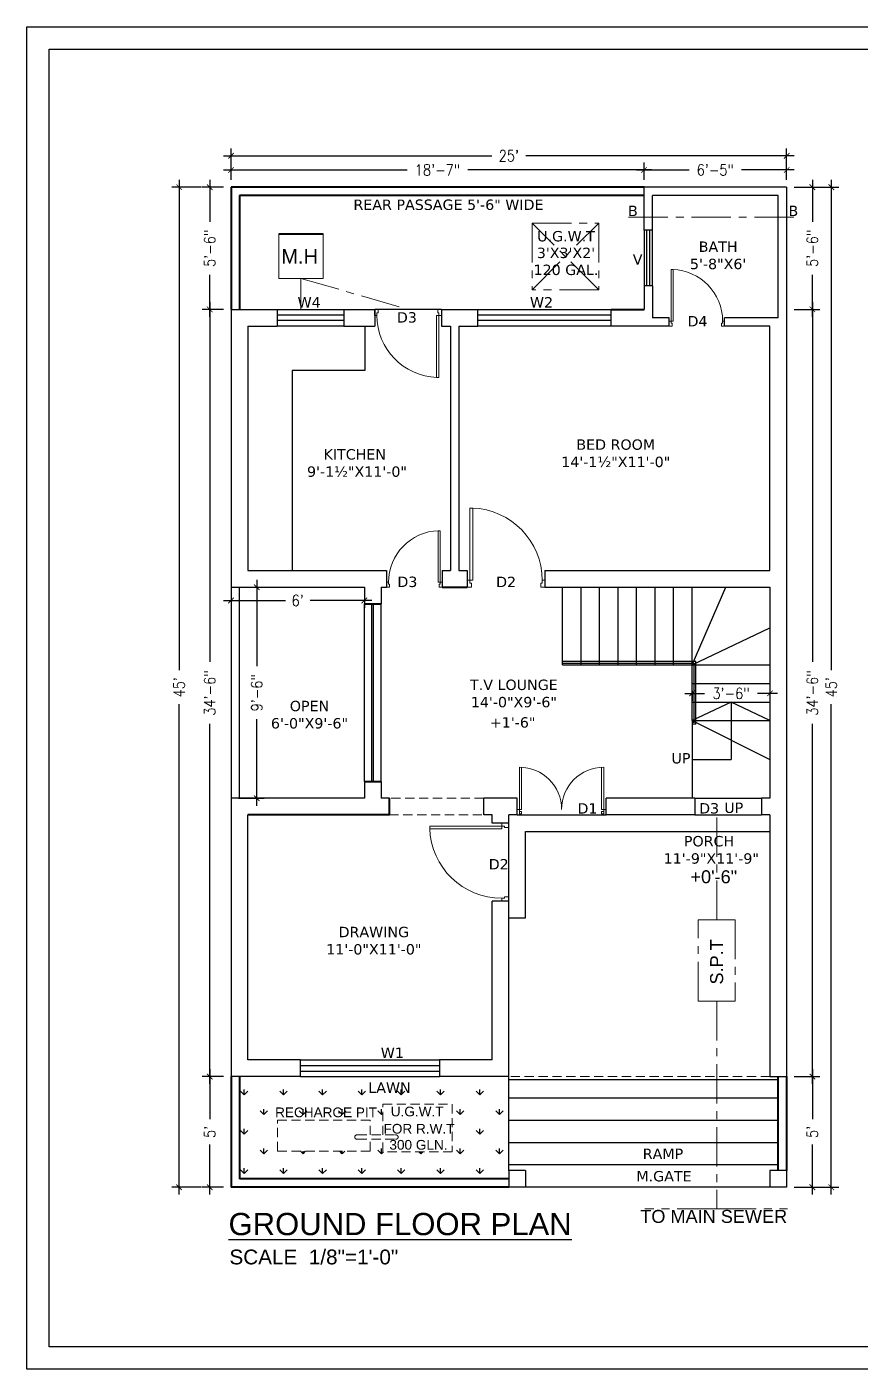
# Model space of a CAD drawing. Header units: inches. Extents: x -523840 to -522652, y -54046 to -53321.
# Drawn here: x -523840 to -523390, y -54046 to -53321 of the extents above; entities that cross this region are included whole.
import ezdxf

# ---------------------------------------------------------------- set-up
doc = ezdxf.new("R2010")
doc.units = ezdxf.units.IN
doc.header["$MEASUREMENT"] = 0
doc.header["$PDMODE"] = 3
doc.header["$PDSIZE"] = 6
doc.linetypes.add('CENTER', pattern=[2, 1.25, -0.25, 0.25, -0.25])
doc.linetypes.add('HIDDEN', pattern=[0.375, 0.25, -0.125])
doc.layers.get('0').update_dxf_attribs({"lineweight": 0})
for name, color, linetype in [('A-WALL', 4, 'Continuous'), ('DET', 1, 'Continuous'), ('stair', 10, 'Continuous'), ('text', 3, 'Continuous'), ('TEXTS', 2, 'Continuous'), ('WIN', 2, 'Continuous')]:
    doc.layers.add(name, color=color, linetype=linetype)
for name, color, linetype, lineweight in [('boundary wall', 1, 'Continuous', 40), ('dimension', 5, 'Continuous', 40), ('DOOR', 45, 'Continuous', 5), ('HATCH..', 252, 'Continuous', 5), ('wall', 4, 'Continuous', 40)]:
    doc.layers.add(name, color=color, linetype=linetype, lineweight=lineweight)
doc.styles.add('DIM', font='romans.shx', dxfattribs={"width": 0.85})
doc.styles.get("Standard").update_dxf_attribs({"font": 'arial.ttf'})
doc.styles.add('style1', font='verdana.ttf')
doc.styles.add('style4', font='swiss.ttf')
doc.dimstyles.new('1-2', dxfattribs={"dimtxt": 6, "dimasz": 3, "dimexe": 4, "dimexo": 4, "dimgap": 4, "dimtad": 0, "dimdec": 1, "dimzin": 0, "dimdsep": 46, "dimlunit": 4, "dimtxsty": 'Standard', "dimblk": 'ARCHTICK', "dimcen": 4, "dimdle": 4, "dimclrd": 1, "dimclre": 1, "dimclrt": 3, "dimadec": 0, "dimazin": 0, "dimtfac": 1, "dimtdec": 1, "dimtofl": 0, "dimtmove": 1, "dimatfit": 3, "dimldrblk": 'ARCHTICK', "dimfxl": 4, "dimtolj": 1, "dimtzin": 0, "dimarcsym": 0})

# ---------------------------------------------------------------- blocks, each defined once
blk = doc.blocks.new('D1')
for points in [[(1.5, 40.85), (1.5, 1.85), (3, 1.85), (3, 40.85)], [(1.5, 0.38), (2.25, 0.38), (2.25, -1.88), (0, -1.88), (0, 1.88), (1.5, 1.88)], [(42, 1.88), (42, -1.88), (39.75, -1.88), (39.75, 0.38), (40.5, 0.38), (40.5, 1.88)]]:
    blk.add_lwpolyline(points, close=True)
blk.add_arc((1.5, 1.88), 39, 0, 88.15019)
blk = doc.blocks.new('MD')
for p, q in [((1.2, 1.5), (1.2, 24.3)), ((2.4, 1.5), (2.4, 24.27)), ((45.6, 1.5), (45.6, 24.27)), ((46.8, 1.5), (46.8, 24.3)), ((1.2, 1.5), (2.4, 1.5)), ((46.8, 1.5), (45.6, 1.5))]:
    blk.add_line(p, q)
for points in [[(0, -1.5), (1.2, -1.5), (1.2, 1.5), (0, 1.5)], [(1.2, -0.9), (2.4, -0.9), (2.4, 0.3), (1.2, 0.3)], [(46.8, -0.9), (45.6, -0.9), (45.6, 0.3), (46.8, 0.3)], [(48, -1.5), (46.8, -1.5), (46.8, 1.5), (48, 1.5)]]:
    blk.add_lwpolyline(points, close=True)
for centre, start, end in [((1.2, 1.5), 0, 90), ((46.8, 1.5), 90, 180)]:
    blk.add_arc(centre, 22.8, start, end)
blk = doc.blocks.new('_ArchTick')
at = {"color": 0, "linetype": 'ByBlock', "const_width": 0.15}
blk.add_lwpolyline([(-0.5, -0.5), (0.5, 0.5)], dxfattribs=at)
blk = doc.blocks.new('*D31')
at = {"layer": 'Defpoints', "color": 0}
for p in [(-523729.48, -53390.62), (-523729.48, -53407.56), (-523429.48, -53407.56)]:
    blk.add_point(p, dxfattribs=at)
at = {"layer": 'dimension', "color": 5, "lineweight": -2}
for p, q in [((-523729.48, -53402.62), (-523729.48, -53386.62)), ((-523429.48, -53402.62), (-523429.48, -53386.62)), ((-523733.48, -53390.62), (-523588.71, -53390.62)), ((-523425.48, -53390.62), (-523570.26, -53390.62))]:
    blk.add_line(p, q, dxfattribs=at)
at = {"layer": 'dimension', "color": 5, "lineweight": -2, "xscale": 3, "yscale": 3, "zscale": 3, "rotation": 180}
blk.add_blockref('_ArchTick', (-523729.48, -53390.62), dxfattribs=at)
at = {"layer": 'dimension', "color": 5, "lineweight": -2, "xscale": 3, "yscale": 3, "zscale": 3}
blk.add_blockref('_ArchTick', (-523429.48, -53390.62), dxfattribs=at)
at = {"layer": 'dimension', "color": 5, "insert": (-523579.48, -53390.62), "char_height": 6, "attachment_point": 5, "style": 'DIM'}
blk.add_mtext("\\A1;25'", dxfattribs=at)
blk = doc.blocks.new('*D32')
at = {"layer": 'Defpoints', "color": 0}
for p in [(-523506.48, -53398.26), (-523506.48, -53407.56), (-523429.48, -53407.56)]:
    blk.add_point(p, dxfattribs=at)
at = {"layer": 'dimension', "color": 5, "lineweight": -2}
for p, q in [((-523506.48, -53403.56), (-523506.48, -53394.26)), ((-523429.48, -53403.56), (-523429.48, -53394.26)), ((-523510.48, -53398.26), (-523482.18, -53398.26)), ((-523425.48, -53398.26), (-523453.78, -53398.26))]:
    blk.add_line(p, q, dxfattribs=at)
at = {"layer": 'dimension', "color": 5, "lineweight": -2, "xscale": 3, "yscale": 3, "zscale": 3, "rotation": 180}
blk.add_blockref('_ArchTick', (-523506.48, -53398.26), dxfattribs=at)
at = {"layer": 'dimension', "color": 5, "lineweight": -2, "xscale": 3, "yscale": 3, "zscale": 3}
blk.add_blockref('_ArchTick', (-523429.48, -53398.26), dxfattribs=at)
at = {"layer": 'dimension', "color": 5, "insert": (-523467.98, -53398.26), "char_height": 6, "attachment_point": 5, "style": 'DIM'}
blk.add_mtext('\\A1;6\'-5"', dxfattribs=at)
blk = doc.blocks.new('*D33')
at = {"layer": 'Defpoints', "color": 0}
for p in [(-523729.48, -53398.26), (-523729.48, -53407.56), (-523506.48, -53407.56)]:
    blk.add_point(p, dxfattribs=at)
at = {"layer": 'dimension', "color": 5, "lineweight": -2}
for p, q in [((-523729.48, -53403.56), (-523729.48, -53394.26)), ((-523506.48, -53403.56), (-523506.48, -53394.26)), ((-523733.48, -53398.26), (-523634.37, -53398.26)), ((-523502.48, -53398.26), (-523601.6, -53398.26))]:
    blk.add_line(p, q, dxfattribs=at)
at = {"layer": 'dimension', "color": 5, "lineweight": -2, "xscale": 3, "yscale": 3, "zscale": 3, "rotation": 180}
blk.add_blockref('_ArchTick', (-523729.48, -53398.26), dxfattribs=at)
at = {"layer": 'dimension', "color": 5, "lineweight": -2, "xscale": 3, "yscale": 3, "zscale": 3}
blk.add_blockref('_ArchTick', (-523506.48, -53398.26), dxfattribs=at)
at = {"layer": 'dimension', "color": 5, "insert": (-523617.98, -53398.26), "char_height": 6, "attachment_point": 5, "style": 'DIM'}
blk.add_mtext('\\A1;18\'-7"', dxfattribs=at)
blk = doc.blocks.new('*D34')
at = {"layer": 'Defpoints', "color": 0}
for p in [(-523729.48, -53407.56), (-523740.99, -53473.56), (-523729.48, -53473.56)]:
    blk.add_point(p, dxfattribs=at)
at = {"layer": 'dimension', "color": 5, "lineweight": -2}
for p, q in [((-523740.99, -53403.56), (-523740.99, -53426.23)), ((-523733.48, -53407.56), (-523744.99, -53407.56)), ((-523740.99, -53477.56), (-523740.99, -53454.88)), ((-523733.48, -53473.56), (-523744.99, -53473.56))]:
    blk.add_line(p, q, dxfattribs=at)
at = {"layer": 'dimension', "color": 5, "lineweight": -2, "xscale": 3, "yscale": 3, "zscale": 3}
for p, rotation in [((-523740.99, -53407.56), 90), ((-523740.99, -53473.56), 270)]:
    blk.add_blockref('_ArchTick', p, dxfattribs=dict(at, rotation=rotation))
at = {"layer": 'dimension', "color": 5, "insert": (-523740.99, -53440.56), "char_height": 6, "attachment_point": 5, "rotation": 90, "style": 'DIM'}
blk.add_mtext('\\A1;5\'-6"', dxfattribs=at)
blk = doc.blocks.new('*D35')
at = {"layer": 'Defpoints', "color": 0}
for p in [(-523429.48, -53407.56), (-523429.48, -53473.56), (-523415.6, -53473.56)]:
    blk.add_point(p, dxfattribs=at)
at = {"layer": 'dimension', "color": 5, "lineweight": -2}
for p, q in [((-523415.6, -53403.56), (-523415.6, -53426.23)), ((-523425.48, -53407.56), (-523411.6, -53407.56)), ((-523415.6, -53477.56), (-523415.6, -53454.88)), ((-523425.48, -53473.56), (-523411.6, -53473.56))]:
    blk.add_line(p, q, dxfattribs=at)
at = {"layer": 'dimension', "color": 5, "lineweight": -2, "xscale": 3, "yscale": 3, "zscale": 3}
for p, rotation in [((-523415.6, -53407.56), 90), ((-523415.6, -53473.56), 270)]:
    blk.add_blockref('_ArchTick', p, dxfattribs=dict(at, rotation=rotation))
at = {"layer": 'dimension', "color": 5, "insert": (-523415.6, -53440.56), "char_height": 6, "attachment_point": 5, "rotation": 90, "style": 'DIM'}
blk.add_mtext('\\A1;5\'-6"', dxfattribs=at)
blk = doc.blocks.new('*D36')
at = {"layer": 'Defpoints', "color": 0}
for p in [(-523729.48, -53473.56), (-523740.99, -53887.81), (-523729.48, -53887.81)]:
    blk.add_point(p, dxfattribs=at)
at = {"layer": 'dimension', "color": 5, "lineweight": -2}
for p, q in [((-523740.99, -53469.56), (-523740.99, -53663.93)), ((-523733.48, -53473.56), (-523744.99, -53473.56)), ((-523740.99, -53891.81), (-523740.99, -53697.43)), ((-523733.48, -53887.81), (-523744.99, -53887.81))]:
    blk.add_line(p, q, dxfattribs=at)
at = {"layer": 'dimension', "color": 5, "lineweight": -2, "xscale": 3, "yscale": 3, "zscale": 3}
for p, rotation in [((-523740.99, -53473.56), 90), ((-523740.99, -53887.81), 270)]:
    blk.add_blockref('_ArchTick', p, dxfattribs=dict(at, rotation=rotation))
at = {"layer": 'dimension', "color": 5, "insert": (-523740.99, -53680.68), "char_height": 6, "attachment_point": 5, "rotation": 90, "style": 'DIM'}
blk.add_mtext('\\A1;34\'-6"', dxfattribs=at)
blk = doc.blocks.new('*D37')
at = {"layer": 'Defpoints', "color": 0}
for p in [(-523729.48, -53887.81), (-523740.99, -53947.56), (-523729.48, -53947.56)]:
    blk.add_point(p, dxfattribs=at)
at = {"layer": 'dimension', "color": 5, "lineweight": -2}
for p, q in [((-523733.48, -53887.81), (-523744.99, -53887.81)), ((-523740.99, -53883.81), (-523740.99, -53910.89)), ((-523740.99, -53951.56), (-523740.99, -53924.47)), ((-523733.48, -53947.56), (-523744.99, -53947.56))]:
    blk.add_line(p, q, dxfattribs=at)
at = {"layer": 'dimension', "color": 5, "lineweight": -2, "xscale": 3, "yscale": 3, "zscale": 3}
for p, rotation in [((-523740.99, -53887.81), 90), ((-523740.99, -53947.56), 270)]:
    blk.add_blockref('_ArchTick', p, dxfattribs=dict(at, rotation=rotation))
at = {"layer": 'dimension', "color": 5, "insert": (-523740.99, -53917.68), "char_height": 6, "attachment_point": 5, "rotation": 90, "style": 'DIM'}
blk.add_mtext("\\A1;5'", dxfattribs=at)
blk = doc.blocks.new('*D38')
at = {"layer": 'Defpoints', "color": 0}
for p in [(-523429.48, -53407.56), (-523405.38, -53407.56), (-523429.48, -53947.56)]:
    blk.add_point(p, dxfattribs=at)
at = {"layer": 'dimension', "color": 5, "lineweight": -2}
for p, q in [((-523405.38, -53403.56), (-523405.38, -53668.33)), ((-523417.38, -53407.56), (-523401.38, -53407.56)), ((-523405.38, -53951.56), (-523405.38, -53686.78)), ((-523417.38, -53947.56), (-523401.38, -53947.56))]:
    blk.add_line(p, q, dxfattribs=at)
at = {"layer": 'dimension', "color": 5, "lineweight": -2, "xscale": 3, "yscale": 3, "zscale": 3}
for p, rotation in [((-523405.38, -53407.56), 90), ((-523405.38, -53947.56), 270)]:
    blk.add_blockref('_ArchTick', p, dxfattribs=dict(at, rotation=rotation))
at = {"layer": 'dimension', "color": 5, "insert": (-523405.38, -53677.56), "char_height": 6, "attachment_point": 5, "rotation": 90, "style": 'DIM'}
blk.add_mtext("\\A1;45'", dxfattribs=at)
blk = doc.blocks.new('*D42')
at = {"layer": 'Defpoints', "color": 0}
for p in [(-523429.48, -53473.56), (-523429.48, -53887.81), (-523415.6, -53887.81)]:
    blk.add_point(p, dxfattribs=at)
at = {"layer": 'dimension', "color": 5, "lineweight": -2}
for p, q in [((-523415.6, -53469.56), (-523415.6, -53663.93)), ((-523425.48, -53473.56), (-523411.6, -53473.56)), ((-523415.6, -53891.81), (-523415.6, -53697.43)), ((-523425.48, -53887.81), (-523411.6, -53887.81))]:
    blk.add_line(p, q, dxfattribs=at)
at = {"layer": 'dimension', "color": 5, "lineweight": -2, "xscale": 3, "yscale": 3, "zscale": 3}
for p, rotation in [((-523415.6, -53473.56), 90), ((-523415.6, -53887.81), 270)]:
    blk.add_blockref('_ArchTick', p, dxfattribs=dict(at, rotation=rotation))
at = {"layer": 'dimension', "color": 5, "insert": (-523415.6, -53680.68), "char_height": 6, "attachment_point": 5, "rotation": 90, "style": 'DIM'}
blk.add_mtext('\\A1;34\'-6"', dxfattribs=at)
blk = doc.blocks.new('*D43')
at = {"layer": 'Defpoints', "color": 0}
for p in [(-523429.48, -53887.81), (-523429.48, -53947.56), (-523415.6, -53947.56)]:
    blk.add_point(p, dxfattribs=at)
at = {"layer": 'dimension', "color": 5, "lineweight": -2}
for p, q in [((-523425.48, -53887.81), (-523411.6, -53887.81)), ((-523415.6, -53883.81), (-523415.6, -53910.89)), ((-523415.6, -53951.56), (-523415.6, -53924.47)), ((-523425.48, -53947.56), (-523411.6, -53947.56))]:
    blk.add_line(p, q, dxfattribs=at)
at = {"layer": 'dimension', "color": 5, "lineweight": -2, "xscale": 3, "yscale": 3, "zscale": 3}
for p, rotation in [((-523415.6, -53887.81), 90), ((-523415.6, -53947.56), 270)]:
    blk.add_blockref('_ArchTick', p, dxfattribs=dict(at, rotation=rotation))
at = {"layer": 'dimension', "color": 5, "insert": (-523415.6, -53917.68), "char_height": 6, "attachment_point": 5, "rotation": 90, "style": 'DIM'}
blk.add_mtext("\\A1;5'", dxfattribs=at)
blk = doc.blocks.new('*D58')
at = {"layer": 'Defpoints', "color": 0}
for p in [(-523729.48, -53623.56), (-523657.48, -53623.56), (-523657.48, -53630.75)]:
    blk.add_point(p, dxfattribs=at)
at = {"layer": 'dimension', "color": 5, "lineweight": -2}
for p, q in [((-523729.48, -53627.56), (-523729.48, -53634.75)), ((-523657.48, -53627.56), (-523657.48, -53634.75)), ((-523733.48, -53630.75), (-523700.16, -53630.75)), ((-523653.48, -53630.75), (-523686.81, -53630.75))]:
    blk.add_line(p, q, dxfattribs=at)
at = {"layer": 'dimension', "color": 5, "lineweight": -2, "xscale": 3, "yscale": 3, "zscale": 3, "rotation": 180}
blk.add_blockref('_ArchTick', (-523729.48, -53630.75), dxfattribs=at)
at = {"layer": 'dimension', "color": 5, "lineweight": -2, "xscale": 3, "yscale": 3, "zscale": 3}
blk.add_blockref('_ArchTick', (-523657.48, -53630.75), dxfattribs=at)
at = {"layer": 'dimension', "color": 5, "insert": (-523693.48, -53630.75), "char_height": 6, "attachment_point": 5, "style": 'DIM'}
blk.add_mtext("\\A1;6'", dxfattribs=at)
blk = doc.blocks.new('*D57')
at = {"layer": 'Defpoints', "color": 0}
for p in [(-523729.48, -53623.56), (-523729.48, -53737.56), (-523715.6, -53737.56)]:
    blk.add_point(p, dxfattribs=at)
at = {"layer": 'dimension', "color": 5, "lineweight": -2}
for p, q in [((-523715.6, -53619.56), (-523715.6, -53666.23)), ((-523725.48, -53623.56), (-523711.6, -53623.56)), ((-523715.6, -53741.56), (-523715.6, -53694.88)), ((-523725.48, -53737.56), (-523711.6, -53737.56))]:
    blk.add_line(p, q, dxfattribs=at)
at = {"layer": 'dimension', "color": 5, "lineweight": -2, "xscale": 3, "yscale": 3, "zscale": 3}
for p, rotation in [((-523715.6, -53623.56), 90), ((-523715.6, -53737.56), 270)]:
    blk.add_blockref('_ArchTick', p, dxfattribs=dict(at, rotation=rotation))
at = {"layer": 'dimension', "color": 5, "insert": (-523715.6, -53680.56), "char_height": 6, "attachment_point": 5, "rotation": 90, "style": 'DIM'}
blk.add_mtext('\\A1;9\'-6"', dxfattribs=at)
blk = doc.blocks.new('*D40')
at = {"layer": 'Defpoints', "color": 0}
for p in [(-523757.51, -53407.56), (-523729.48, -53407.56), (-523729.48, -53947.56)]:
    blk.add_point(p, dxfattribs=at)
at = {"layer": 'dimension', "color": 5, "lineweight": -2}
for p, q in [((-523757.51, -53403.56), (-523757.51, -53668.33)), ((-523745.51, -53407.56), (-523761.51, -53407.56)), ((-523757.51, -53951.56), (-523757.51, -53686.78)), ((-523745.51, -53947.56), (-523761.51, -53947.56))]:
    blk.add_line(p, q, dxfattribs=at)
at = {"layer": 'dimension', "color": 5, "lineweight": -2, "xscale": 3, "yscale": 3, "zscale": 3}
for p, rotation in [((-523757.51, -53407.56), 90), ((-523757.51, -53947.56), 270)]:
    blk.add_blockref('_ArchTick', p, dxfattribs=dict(at, rotation=rotation))
at = {"layer": 'dimension', "color": 5, "insert": (-523757.51, -53677.56), "char_height": 6, "attachment_point": 5, "rotation": 90, "style": 'DIM'}
blk.add_mtext("\\A1;45'", dxfattribs=at)
blk = doc.blocks.new('*D56')
at = {"layer": 'Defpoints', "color": 0}
for p in [(-523480.48, -53675.56), (-523438.48, -53675.56), (-523480.48, -53680.9)]:
    blk.add_point(p, dxfattribs=at)
at = {"layer": 'dimension', "color": 5, "lineweight": -2}
for p, q in [((-523480.48, -53679.56), (-523480.48, -53684.9)), ((-523438.48, -53679.56), (-523438.48, -53684.9)), ((-523484.48, -53680.9), (-523473.81, -53680.9)), ((-523434.48, -53680.9), (-523445.16, -53680.9))]:
    blk.add_line(p, q, dxfattribs=at)
at = {"layer": 'dimension', "color": 5, "lineweight": -2, "xscale": 3, "yscale": 3, "zscale": 3, "rotation": 180}
blk.add_blockref('_ArchTick', (-523480.48, -53680.9), dxfattribs=at)
at = {"layer": 'dimension', "color": 5, "lineweight": -2, "xscale": 3, "yscale": 3, "zscale": 3}
blk.add_blockref('_ArchTick', (-523438.48, -53680.9), dxfattribs=at)
at = {"layer": 'dimension', "color": 5, "insert": (-523459.48, -53680.9), "char_height": 6, "attachment_point": 5, "style": 'DIM'}
blk.add_mtext('\\A1;3\'-6"', dxfattribs=at)

msp = doc.modelspace()

# ---------------------------------------------------------------- hatches: boundary and pattern name
at = {"layer": 'DET'}
h = msp.add_hatch(dxfattribs=at)
h.set_pattern_fill('GRASS', color=256, scale=15, style=0)
h.set_pattern_definition([(90, (-66026.37, 15087.652), (-10.60660172, 10.60660172), [2.8125, -18.40070345]), (45, (-66026.37, 15087.652), (-10.6066017, 10.6066017), [2.8125, -12.1875]), (135, (-66026.37, 15087.652), (-10.6066017, -10.6066017), [2.8125, -12.1875])])
h.paths.add_polyline_path([(-523579.48, -53943.06), (-523579.48, -53938.56), (-523579.48, -53887.81), (-523616.98, -53887.81), (-523691.98, -53887.81), (-523724.98, -53887.81), (-523724.98, -53943.06)])
h.paths.add_polyline_path([(-523610, -53928.39), (-523647.53, -53928.39), (-523647.53, -53921.61), (-523654.41, -53921.61), (-523654.41, -53928.08), (-523704.32, -53928.08), (-523704.32, -53911.31), (-523654.41, -53911.31), (-523654.41, -53919.36), (-523647.53, -53919.36), (-523647.53, -53902.7), (-523610, -53902.7)], flags=16)
h.paths.add_polyline_path([(-523644.62, -53910.83), (-523614.34, -53910.83), (-523614.34, -53902.54), (-523644.62, -53902.54)], flags=24)
h.paths.add_polyline_path([(-523645.35, -53928.81), (-523611.82, -53928.81), (-523611.82, -53920.52), (-523645.35, -53920.52)], flags=24)
h.paths.add_polyline_path([(-523648.51, -53920.15), (-523609.39, -53920.15), (-523609.39, -53911.85), (-523648.51, -53911.85)], flags=24)
h.paths.add_polyline_path([(-523707, -53903.2), (-523652.63, -53903.2), (-523652.63, -53911.35), (-523707, -53911.35)], flags=24)
h.paths.add_polyline_path([(-523656.05, -53889.6), (-523631.81, -53889.6), (-523631.81, -53898), (-523656.05, -53898)], flags=24)

# ---------------------------------------------------------------- linework, layer by layer
at = {"layer": 'A-WALL'}
for p, q in [((-523429.48, -53407.56), (-523506.48, -53407.56)), ((-523506.48, -53430.81), (-523506.48, -53407.56)), ((-523433.98, -53412.06), (-523501.98, -53412.06)), ((-523501.98, -53430.81), (-523501.98, -53412.06)), ((-523433.98, -53478.06), (-523433.98, -53412.06)), ((-523429.48, -53407.56), (-523429.48, -53887.81)), ((-523501.98, -53430.81), (-523506.48, -53430.81)), ((-523501.98, -53460.81), (-523506.48, -53460.81)), ((-523506.48, -53460.81), (-523506.48, -53473.56)), ((-523501.98, -53460.81), (-523501.98, -53478.06)), ((-523729.48, -53473.56), (-523704.51, -53473.56)), ((-523729.48, -53473.56), (-523729.48, -53623.56)), ((-523704.51, -53473.56), (-523704.51, -53482.56)), ((-523668.51, -53473.56), (-523668.51, -53482.56)), ((-523668.51, -53473.56), (-523651.91, -53473.56)), ((-523651.91, -53473.56), (-523651.91, -53482.56)), ((-523615.91, -53473.56), (-523615.91, -53482.56)), ((-523615.91, -53473.56), (-523596.28, -53473.56)), ((-523596.28, -53482.56), (-523596.28, -53473.56)), ((-523524.28, -53482.56), (-523524.28, -53473.56)), ((-523720.48, -53482.56), (-523720.48, -53614.56)), ((-523720.48, -53482.56), (-523704.51, -53482.56)), ((-523668.51, -53482.56), (-523651.91, -53482.56)), ((-523615.91, -53482.56), (-523610.98, -53482.56)), ((-523610.98, -53482.56), (-523610.98, -53614.56)), ((-523606.48, -53482.56), (-523606.48, -53614.56)), ((-523606.48, -53482.56), (-523596.28, -53482.56)), ((-523492.98, -53482.56), (-523524.28, -53482.56)), ((-523492.98, -53478.06), (-523501.98, -53478.06)), ((-523492.98, -53482.56), (-523492.98, -53478.06)), ((-523433.98, -53478.06), (-523462.98, -53478.06)), ((-523462.98, -53482.56), (-523462.98, -53478.06)), ((-523438.48, -53482.56), (-523462.98, -53482.56)), ((-523438.48, -53614.56), (-523438.48, -53482.56)), ((-523606.48, -53560.56), (-523606.48, -53560.56)), ((-523610.98, -53565.06), (-523610.98, -53565.06)), ((-523720.48, -53614.56), (-523645.48, -53614.56)), ((-523645.48, -53614.56), (-523645.48, -53623.56)), ((-523615.48, -53614.56), (-523615.48, -53623.56)), ((-523615.48, -53614.56), (-523610.98, -53614.56)), ((-523606.48, -53614.56), (-523601.98, -53614.56)), ((-523601.98, -53614.56), (-523601.98, -53623.56)), ((-523559.98, -53614.56), (-523559.98, -53623.56)), ((-523559.98, -53614.56), (-523438.48, -53614.56)), ((-523729.48, -53623.56), (-523657.48, -53623.56)), ((-523657.48, -53623.56), (-523657.48, -53632.56)), ((-523648.48, -53623.56), (-523648.48, -53632.56)), ((-523648.48, -53623.56), (-523645.48, -53623.56)), ((-523559.98, -53623.56), (-523438.48, -53623.56)), ((-523438.48, -53623.56), (-523438.48, -53737.56)), ((-523657.48, -53728.56), (-523657.48, -53737.56)), ((-523648.48, -53728.56), (-523648.48, -53737.56)), ((-523729.48, -53737.56), (-523729.48, -53887.81)), ((-523657.48, -53737.56), (-523729.48, -53737.56)), ((-523643.98, -53737.56), (-523648.48, -53737.56)), ((-523592.98, -53746.56), (-523592.98, -53737.56)), ((-523574.98, -53737.56), (-523592.98, -53737.56)), ((-523574.98, -53746.56), (-523574.98, -53737.56)), ((-523526.98, -53746.56), (-523526.98, -53737.56)), ((-523478.98, -53737.56), (-523526.98, -53737.56)), ((-523478.98, -53737.56), (-523478.98, -53746.56)), ((-523438.48, -53737.56), (-523442.98, -53737.56)), ((-523442.98, -53737.56), (-523442.98, -53746.56)), ((-523720.48, -53878.81), (-523720.48, -53746.56)), ((-523588.48, -53746.56), (-523592.98, -53746.56)), ((-523588.48, -53751.06), (-523588.48, -53746.56)), ((-523579.48, -53751.06), (-523588.48, -53751.06)), ((-523579.48, -53751.06), (-523579.48, -53746.56)), ((-523574.98, -53746.56), (-523579.48, -53746.56)), ((-523478.98, -53746.56), (-523526.98, -53746.56)), ((-523438.48, -53746.56), (-523442.98, -53746.56)), ((-523438.48, -53746.56), (-523438.48, -53887.81)), ((-523588.48, -53878.81), (-523588.48, -53793.06)), ((-523579.48, -53793.06), (-523588.48, -53793.06)), ((-523579.48, -53887.81), (-523579.48, -53793.06)), ((-523691.98, -53878.81), (-523720.48, -53878.81)), ((-523691.98, -53887.81), (-523691.98, -53878.81)), ((-523691.98, -53887.81), (-523691.98, -53878.81)), ((-523588.48, -53878.81), (-523616.98, -53878.81)), ((-523616.98, -53878.81), (-523616.98, -53887.81)), ((-523616.98, -53878.81), (-523616.98, -53887.81)), ((-523438.48, -53878.81), (-523438.48, -53878.81)), ((-523691.98, -53887.81), (-523729.48, -53887.81)), ((-523579.48, -53887.81), (-523616.98, -53887.81)), ((-523438.48, -53887.81), (-523429.48, -53887.81)), ((-523579.48, -53938.56), (-523579.48, -53947.56)), ((-523570.48, -53938.56), (-523579.48, -53938.56)), ((-523570.48, -53938.56), (-523570.48, -53947.56)), ((-523570.48, -53938.56), (-523570.48, -53947.56)), ((-523429.48, -53938.56), (-523438.48, -53938.56)), ((-523438.48, -53938.56), (-523438.48, -53947.56)), ((-523429.48, -53938.56), (-523429.48, -53947.56)), ((-523570.48, -53947.56), (-523579.48, -53947.56)), ((-523429.48, -53947.56), (-523438.48, -53947.56))]:
    msp.add_line(p, q, dxfattribs=at)
for points in [[(-523839.74, -53320.98), (-522651.85, -53320.98), (-522651.85, -54045.8), (-523839.74, -54045.8)], [(-523827.74, -53332.98), (-522663.85, -53332.98), (-522663.85, -54033.8), (-523827.74, -54033.8)]]:
    msp.add_lwpolyline(points, close=True, dxfattribs=at)
at = {"layer": 'boundary wall'}
for p, q in [((-523506.48, -53407.56), (-523729.48, -53407.56)), ((-523729.48, -53407.56), (-523729.48, -53473.56)), ((-523724.98, -53412.06), (-523724.98, -53473.56)), ((-523506.48, -53412.06), (-523724.98, -53412.06)), ((-523729.48, -53887.81), (-523729.48, -53947.56)), ((-523724.98, -53887.81), (-523724.98, -53943.06)), ((-523433.98, -53938.56), (-523433.98, -53887.81)), ((-523429.48, -53887.81), (-523429.48, -53938.56)), ((-523579.48, -53947.56), (-523729.48, -53947.56)), ((-523579.48, -53943.06), (-523724.98, -53943.06))]:
    msp.add_line(p, q, dxfattribs=at)
at = {"layer": 'DET'}
for p, q in [((-523615.91, -53473.56), (-523651.91, -53473.56)), ((-523657.16, -53482.56), (-523657.16, -53506.56)), ((-523657.16, -53506.56), (-523696.48, -53506.56)), ((-523696.48, -53506.56), (-523696.48, -53614.56)), ((-523729.48, -53623.56), (-523729.48, -53737.56)), ((-523724.98, -53737.56), (-523724.98, -53623.56)), ((-523438.48, -53695.56), (-523459.48, -53685.56)), ((-523478.98, -53737.56), (-523442.98, -53737.56)), ((-523579.48, -53793.06), (-523579.48, -53751.06)), ((-523574.98, -53746.56), (-523526.98, -53746.56)), ((-523478.98, -53746.56), (-523442.98, -53746.56)), ((-523570.48, -53755.56), (-523438.48, -53755.56)), ((-523570.48, -53802.06), (-523570.48, -53755.56)), ((-523579.48, -53802.06), (-523570.48, -53802.06)), ((-523579.48, -53938.56), (-523579.48, -53887.81)), ((-523433.98, -53889.56), (-523579.48, -53889.56)), ((-523433.98, -53899.56), (-523579.48, -53899.56)), ((-523433.98, -53911.56), (-523579.48, -53911.56)), ((-523433.98, -53923.56), (-523579.48, -53923.56)), ((-523433.98, -53935.56), (-523579.48, -53935.56)), ((-523438.48, -53947.56), (-523570.48, -53947.56))]:
    msp.add_line(p, q, dxfattribs=at)
at = {"layer": 'HATCH..', "linetype": 'CENTER', "ltscale": 17}
for p, q in [((-523514.81, -53423.83), (-523423.73, -53423.83)), ((-523703.72, -53456.79), (-523703.72, -53432.79)), ((-523679.72, -53432.79), (-523703.72, -53432.79)), ((-523703.72, -53432.79), (-523703.72, -53456.79)), ((-523679.72, -53432.79), (-523679.72, -53456.79)), ((-523679.72, -53456.79), (-523679.72, -53432.79)), ((-523566.96, -53426.97), (-523530.96, -53426.97)), ((-523566.96, -53426.97), (-523566.96, -53462.97)), ((-523566.96, -53462.97), (-523530.96, -53426.97)), ((-523530.96, -53462.97), (-523566.96, -53426.97)), ((-523530.96, -53426.97), (-523530.96, -53462.97)), ((-523679.72, -53456.79), (-523703.72, -53456.79)), ((-523703.72, -53456.79), (-523679.72, -53456.79)), ((-523691.72, -53473.56), (-523691.72, -53456.79)), ((-523691.72, -53456.79), (-523633.91, -53473.56)), ((-523530.96, -53462.97), (-523566.96, -53462.97)), ((-523467.25, -53803.1), (-523467.25, -53746.56)), ((-523477.21, -53803.1), (-523457.29, -53803.1)), ((-523477.21, -53847.06), (-523477.21, -53803.1)), ((-523457.29, -53803.1), (-523457.29, -53847.06)), ((-523457.29, -53847.06), (-523477.21, -53847.06)), ((-523467.25, -53847.06), (-523467.25, -53959.28)), ((-523467.25, -53959.28), (-523506.04, -53959.28)), ((-523467.25, -53959.28), (-523429.07, -53959.28))]:
    msp.add_line(p, q, dxfattribs=at)
at = {"layer": 'HATCH..', "linetype": 'HIDDEN', "ltscale": 20}
for p, q in [((-523592.98, -53737.56), (-523643.98, -53737.56)), ((-523643.98, -53746.56), (-523592.98, -53746.56)), ((-523438.48, -53887.81), (-523579.48, -53887.81)), ((-523654.41, -53911.31), (-523704.32, -53911.31)), ((-523704.32, -53928.08), (-523704.32, -53911.31)), ((-523654.41, -53919.36), (-523654.41, -53911.31)), ((-523661.18, -53919.36), (-523640.76, -53919.36)), ((-523661.18, -53921.61), (-523640.76, -53921.61)), ((-523654.41, -53928.08), (-523654.41, -53921.61)), ((-523704.32, -53928.08), (-523654.41, -53928.08))]:
    msp.add_line(p, q, dxfattribs=at)
msp.add_lwpolyline([(-523647.53, -53919.36), (-523647.53, -53902.7), (-523610, -53902.7), (-523610, -53928.39), (-523647.53, -53928.39), (-523647.53, -53921.61)], dxfattribs=at)
for centre, start, end in [((-523661.5, -53920.49), 74.24493, 285.75507), ((-523640.44, -53920.49), 254.24493, 105.75507)]:
    msp.add_arc(centre, 1.17, start, end, dxfattribs=at)
at = {"layer": 'stair'}
for p, q in [((-523550.48, -53665.56), (-523550.48, -53623.56)), ((-523540.48, -53665.56), (-523540.48, -53623.56)), ((-523530.48, -53665.56), (-523530.48, -53623.56)), ((-523520.48, -53665.56), (-523520.48, -53623.56)), ((-523510.48, -53665.56), (-523510.48, -53623.56)), ((-523500.48, -53665.56), (-523500.48, -53623.56)), ((-523490.48, -53665.56), (-523490.48, -53623.56)), ((-523480.48, -53665.56), (-523480.48, -53623.56)), ((-523480.48, -53665.56), (-523462.22, -53623.56)), ((-523480.48, -53665.56), (-523438.48, -53645.49)), ((-523550.48, -53663.56), (-523478.48, -53663.56)), ((-523550.48, -53664.56), (-523479.48, -53664.56)), ((-523550.48, -53665.56), (-523480.48, -53665.56)), ((-523480.48, -53695.56), (-523480.48, -53665.56)), ((-523480.48, -53665.56), (-523438.48, -53665.56)), ((-523479.48, -53696.56), (-523479.48, -53664.56)), ((-523478.48, -53697.56), (-523478.48, -53663.56)), ((-523480.48, -53675.56), (-523438.48, -53675.56)), ((-523480.48, -53685.56), (-523438.48, -53685.56)), ((-523459.48, -53685.56), (-523480.48, -53695.56)), ((-523459.48, -53685.56), (-523459.48, -53716.56)), ((-523480.48, -53695.56), (-523438.48, -53695.56)), ((-523480.48, -53695.56), (-523480.48, -53737.56)), ((-523480.48, -53695.56), (-523438.48, -53716.56)), ((-523479.48, -53696.56), (-523480.48, -53696.56)), ((-523478.48, -53697.56), (-523480.48, -53697.56)), ((-523480.48, -53716.56), (-523459.48, -53716.56))]:
    msp.add_line(p, q, dxfattribs=at)
at = {"layer": 'wall'}
for p, q in [((-523703.72, -53432.79), (-523679.72, -53432.79)), ((-523524.28, -53473.56), (-523506.48, -53473.56)), ((-523615.48, -53623.56), (-523601.98, -53623.56)), ((-523657.48, -53632.56), (-523648.48, -53632.56)), ((-523438.48, -53665.56), (-523438.48, -53665.56)), ((-523657.48, -53728.56), (-523648.48, -53728.56)), ((-523643.98, -53746.56), (-523643.98, -53737.56)), ((-523643.98, -53746.56), (-523720.48, -53746.56))]:
    msp.add_line(p, q, dxfattribs=at)
at = {"layer": 'WIN'}
for p, q in [((-523506.48, -53430.81), (-523506.48, -53460.81)), ((-523504.98, -53460.81), (-523504.98, -53430.81)), ((-523503.48, -53430.81), (-523503.48, -53460.81)), ((-523501.98, -53460.81), (-523501.98, -53430.81)), ((-523704.51, -53473.56), (-523668.51, -53473.56)), ((-523704.51, -53476.56), (-523668.51, -53476.56)), ((-523596.28, -53473.56), (-523524.28, -53473.56)), ((-523596.28, -53476.56), (-523524.28, -53476.56)), ((-523668.51, -53479.56), (-523704.51, -53479.56)), ((-523668.51, -53482.56), (-523704.51, -53482.56)), ((-523524.28, -53479.56), (-523596.28, -53479.56)), ((-523524.28, -53482.56), (-523596.28, -53482.56)), ((-523657.48, -53728.56), (-523657.48, -53632.56)), ((-523653.48, -53728.56), (-523653.48, -53632.56)), ((-523652.48, -53728.56), (-523652.48, -53632.56)), ((-523648.48, -53728.56), (-523648.48, -53632.56)), ((-523691.98, -53878.81), (-523616.98, -53878.81)), ((-523691.98, -53881.81), (-523616.98, -53881.81)), ((-523691.98, -53884.81), (-523616.98, -53884.81)), ((-523691.98, -53887.81), (-523616.98, -53887.81))]:
    msp.add_line(p, q, dxfattribs=at)

# ---------------------------------------------------------------- block references
at = {"layer": 'DOOR', "yscale": 0.714285714289872}
for p, xscale, zscale in [((-523492.98, -53481.22), 0.7142857143189758, 0.7142857142857145), ((-523615.48, -53622.22), -0.714285714289872, 0.714285714282943)]:
    msp.add_blockref('D1', p, dxfattribs=dict(at, xscale=xscale, zscale=zscale))
at = {"layer": 'DOOR', "xscale": 0.8592071703169495, "yscale": 0.8592071702732937, "zscale": 0.8592071702745776, "rotation": 180}
msp.add_blockref('D1', (-523615.91, -53475.17), dxfattribs=at)
at = {"layer": 'DOOR'}
msp.add_blockref('D1', (-523601.98, -53621.68), dxfattribs=at)
at = {"layer": 'DOOR', "xscale": -1}
msp.add_blockref('MD', (-523526.98, -53745.06), dxfattribs=at)
at = {"layer": 'DOOR', "xscale": -1, "rotation": 90}
msp.add_blockref('D1', (-523581.36, -53751.06), dxfattribs=at)

# ---------------------------------------------------------------- texts
at = {"layer": 'text'}
msp.add_text('S.P.T', height=7, rotation=90, dxfattribs=at).set_placement((-523463.77, -53838.11))
at = {"layer": 'text', "ltscale": 22.5, "style": 'style4'}
for s, p in [('U.G.W.T', (-523643.24, -53909.3)), ('FOR R.W.T', (-523647.12, -53918.62)), ('300 GLN.', (-523643.97, -53927.29))]:
    msp.add_text(s, height=5.25, dxfattribs=at).set_placement(p)
at = {"layer": 'text'}
for s, height, p in [('%%UGROUND FLOOR PLAN', 11.997, (-523730.84, -53973.45)), ('TO MAIN SEWER', 7, (-523508.5, -53966.82)), ('SCALE  1/8"=1\'-0"', 8, (-523730.34, -53989.23))]:
    msp.add_text(s, height=height, dxfattribs=at).set_placement(p)
at = {"layer": 'text', "char_height": 5.6, "width": 118.7286, "attachment_point": 5, "style": 'style1'}
for s, insert in [('REAR PASSAGE 5\'-6" WIDE', (-523612.08, -53417.08)), ('U.G.W.T', (-523548.62, -53434.08)), ("3'X3'X2'", (-523548.62, -53443.08)), ('120 GAL.', (-523548.62, -53452.24))]:
    msp.add_mtext(s, dxfattribs=dict(at, insert=insert))
at = {"layer": 'text', "char_height": 5.6, "attachment_point": 5, "style": 'style1'}
for s, insert in [('B', (-523512.5, -53420.35)), ('B', (-523425.84, -53420.35)), ('BATH\\P5\'-8"X6\'', (-523466.46, -53444.41)), ('V', (-523509.94, -53446.58)), ('W4', (-523687.3, -53469.74)), ('W2', (-523561.83, -53469.74)), ('D3', (-523634.55, -53477.92)), ('D4', (-523477.61, -53479.93)), ('\\A1;KITCHEN\\P 9\'-1½"X11\'-0"', (-523662.68, -53556.54)), ('\\A1;BED ROOM\\P14\'-1½"X11\'-0"', (-523521.76, -53551.27)), ('D3', (-523634.26, -53620.71)), ('D2', (-523580.96, -53620.71)), ('\\A1;T.V LOUNGE\\P14\'-0"X9\'-6"', (-523576.75, -53680.99)), ('OPEN\\P6\'-0"X9\'-6"', (-523687.12, -53692.43)), ('\\A1;+1\'-6"', (-523577.43, -53696.62)), ('UP', (-523486.55, -53715.98)), ('D1', (-523537.03, -53743.02)), ('D3', (-523471.33, -53743.02)), ('UP', (-523458.02, -53742.69)), ('\\A1;PORCH\\P 11\'-9"X11\'-9"', (-523471.38, -53765.43)), ('D2', (-523584.95, -53773.16)), ('DRAWING\\P11\'-0"X11\'-0"', (-523652.38, -53814.47)), ('W1', (-523642.41, -53874.96)), ('LAWN', (-523643.93, -53893.8)), ('RAMP', (-523496.25, -53929.54)), ('M.GATE', (-523495.72, -53941.66))]:
    msp.add_mtext(s, dxfattribs=dict(at, insert=insert))
at = {"layer": 'text', "insert": (-523682.5, -53441.02), "char_height": 7.75, "width": 279.6801, "attachment_point": 3}
msp.add_mtext('M.H', dxfattribs=at)
at = {"layer": 'text', "ltscale": 22.5, "insert": (-523705.68, -53904.51), "char_height": 5.25, "width": 86.25, "attachment_point": 1, "style": 'style4'}
msp.add_mtext('RECHARGE PIT', dxfattribs=at)
at = {"layer": 'TEXTS', "color": 4, "insert": (-523456.22, -53776.42), "char_height": 7, "width": 61.8785, "attachment_point": 3}
msp.add_mtext('\\A1;{\\fArial|b0|i0|c0|p34;+0\'-6"}', dxfattribs=at)

# ---------------------------------------------------------------- dimensions: what is measured, and where the dimension line sits
at = {"layer": 'dimension'}
for base, p1, p2, picture, middle in [((-523729.48, -53390.62), (-523429.48, -53407.56), (-523729.48, -53407.56), '*D31', (-523579.48, -53390.62)), ((-523729.48, -53398.26), (-523506.48, -53407.56), (-523729.48, -53407.56), '*D33', (-523617.98, -53398.26)), ((-523506.48, -53398.26), (-523429.48, -53407.56), (-523506.48, -53407.56), '*D32', (-523467.98, -53398.26))]:
    dim = msp.add_linear_dim(base=base, p1=p1, p2=p2, dimstyle='1-2', override={"dimtxsty": 'DIM', "dimclrd": 5, "dimclre": 5, "dimclrt": 5, "dimfxl": 12, "dimfxlon": 1, "dimarcsym": 1}, dxfattribs=at)
    dim.commit()
    dim.dimension.update_dxf_attribs({"geometry": picture, "text_midpoint": middle})
for p1, p2, distance, picture, middle in [((-523729.48, -53947.56), (-523729.48, -53407.56), 28.02, '*D40', (-523757.51, -53677.56)), ((-523729.48, -53623.56), (-523729.48, -53737.56), 13.89, '*D57', (-523715.6, -53680.56)), ((-523729.48, -53623.56), (-523657.48, -53623.56), -7.2, '*D58', (-523693.48, -53630.75)), ((-523438.48, -53675.56), (-523480.48, -53675.56), 5.35, '*D56', (-523459.48, -53680.9)), ((-523429.48494901, -53887.805389), (-523429.48494901, -53947.555389), 13.88641615, '*D43', (-523415.59853286, -53917.680389))]:
    dim = msp.add_aligned_dim(p1=p1, p2=p2, distance=distance, dimstyle='1-2', override={"dimtxsty": 'DIM', "dimclrd": 5, "dimclre": 5, "dimclrt": 5, "dimfxl": 12, "dimfxlon": 1, "dimarcsym": 1}, dxfattribs=at)
    dim.commit()
    dim.dimension.update_dxf_attribs({"geometry": picture, "text_midpoint": middle})
for base, p1, p2, picture, middle in [((-523740.99, -53473.56), (-523729.48, -53407.56), (-523729.48, -53473.56), '*D34', (-523740.99, -53440.56)), ((-523415.6, -53473.56), (-523429.48, -53407.56), (-523429.48, -53473.56), '*D35', (-523415.6, -53440.56)), ((-523405.38, -53407.56), (-523429.48, -53947.56), (-523429.48, -53407.56), '*D38', (-523405.38, -53677.56)), ((-523740.99400154, -53947.555389), (-523729.48494901, -53887.805389), (-523729.48494901, -53947.555389), '*D37', (-523740.99400154, -53917.680389))]:
    dim = msp.add_linear_dim(base=base, p1=p1, p2=p2, angle=90, dimstyle='1-2', override={"dimtxsty": 'DIM', "dimclrd": 5, "dimclre": 5, "dimclrt": 5, "dimfxl": 12, "dimfxlon": 1, "dimarcsym": 1}, dxfattribs=at)
    dim.commit()
    dim.dimension.update_dxf_attribs({"geometry": picture, "text_midpoint": middle})
dim = msp.add_linear_dim(base=(-523740.99, -53887.81), p1=(-523729.48, -53473.56), p2=(-523729.48, -53887.81), angle=90, text='34\'-6"', dimstyle='1-2', override={"dimtxsty": 'DIM', "dimclrd": 5, "dimclre": 5, "dimclrt": 5, "dimfxl": 12, "dimfxlon": 1, "dimarcsym": 1}, dxfattribs=at)
dim.commit()
dim.dimension.update_dxf_attribs({"geometry": '*D36', "text_midpoint": (-523740.99, -53680.68)})
dim = msp.add_aligned_dim(p1=(-523429.48, -53473.56), p2=(-523429.48, -53887.81), distance=13.89, text='34\'-6"', dimstyle='1-2', override={"dimtxsty": 'DIM', "dimclrd": 5, "dimclre": 5, "dimclrt": 5, "dimfxl": 12, "dimfxlon": 1, "dimarcsym": 1}, dxfattribs=at)
dim.commit()
dim.dimension.update_dxf_attribs({"geometry": '*D42', "text_midpoint": (-523415.6, -53680.68)})

doc.saveas('drawing.dxf')
